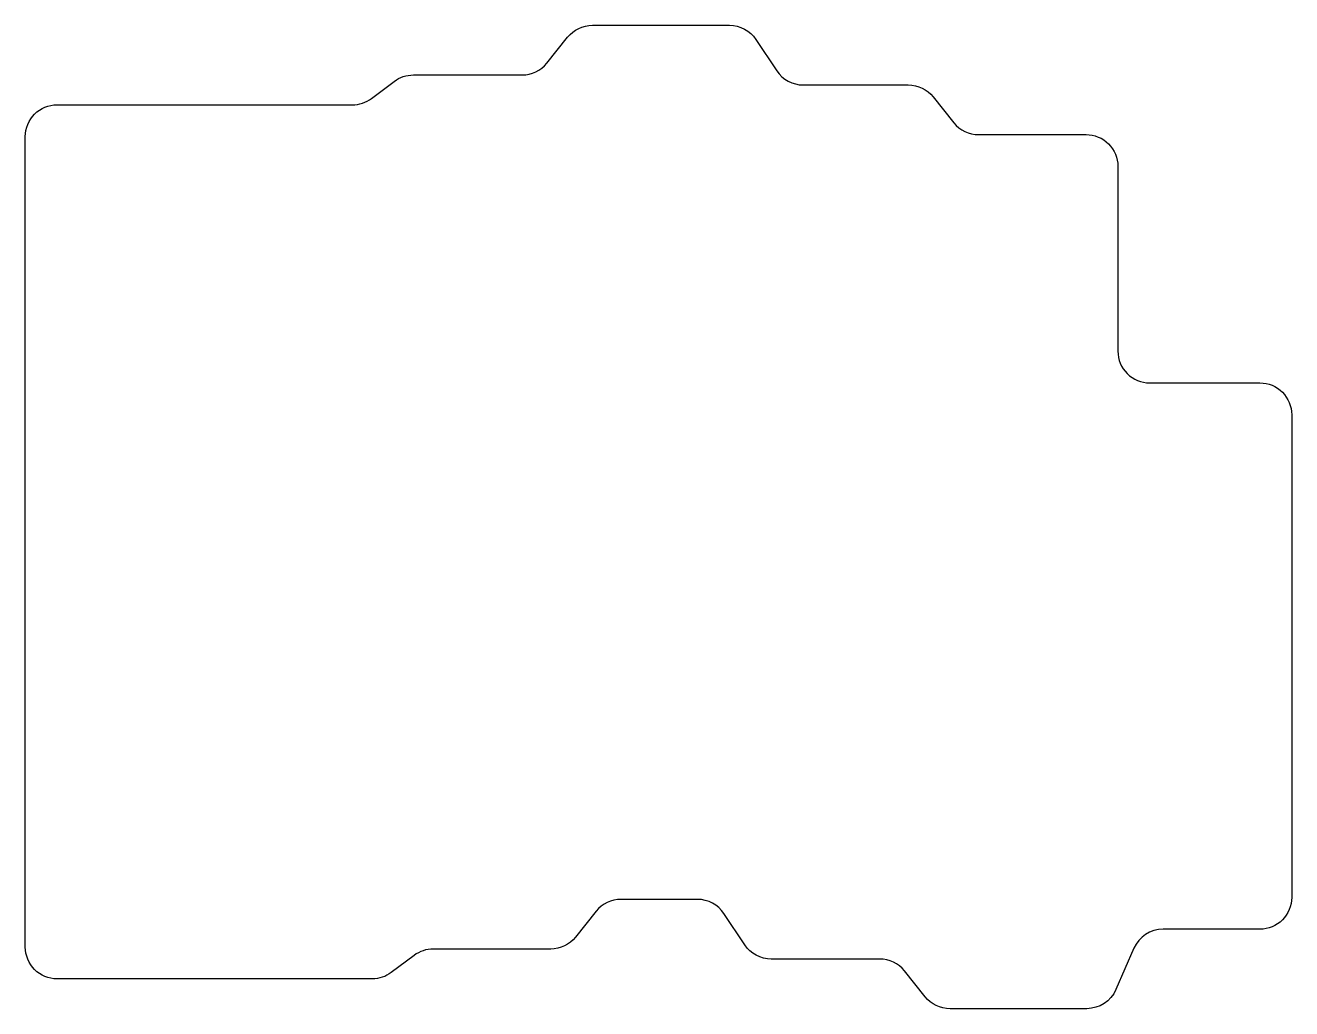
# Model space of a CAD drawing. Header units: millimetres. Extents: x -10 to 118, y -13 to 86.
import ezdxf

# ---------------------------------------------------------------- set-up
doc = ezdxf.new("R2010")
doc.units = ezdxf.units.MM
doc.layers.get('0').update_dxf_attribs({"linetype": 'CONTINUOUS'})

msp = doc.modelspace()

# ---------------------------------------------------------------- linework, layer by layer
msp.add_lwpolyline([(-6.8, 78), (22.93, 78, 0.162278), (24.85, 78.64), (27.15, 80.36, -0.162278), (29.07, 81), (40.02, 81, 0.227838), (42.52, 82.2), (44.6, 84.8, -0.227838), (47.1, 86), (60.89, 86, -0.250765), (63.56, 84.58), (65.66, 81.42, 0.250765), (68.32, 80), (78.9, 80, -0.227838), (81.4, 78.8), (83.48, 76.2, 0.227838), (85.98, 75), (96.8, 75, -0.414214), (100, 71.8), (100, 53.2, 0.414214), (103.2, 50), (114.3, 50, -0.414214), (117.5, 46.8), (117.5, -1.8, -0.414214), (114.3, -5), (104.55, -5, 0.297973), (101.62, -6.92), (99.8, -11.08, -0.297973), (96.87, -13), (83.1, -13, -0.227838), (80.6, -11.8), (78.52, -9.2, 0.227838), (76.02, -8), (65.11, -8, -0.250765), (62.44, -6.58), (60.34, -3.42, 0.250765), (57.68, -2), (49.98, -2, 0.227838), (47.48, -3.2), (45.4, -5.8, -0.227838), (42.9, -7), (31.07, -7, 0.162278), (29.15, -7.64), (26.85, -9.36, -0.162278), (24.93, -10), (-6.8, -10, -0.414214), (-10, -6.8), (-10, 74.8, -0.414214)], format="xyb", close=True)

doc.saveas('drawing.dxf')
